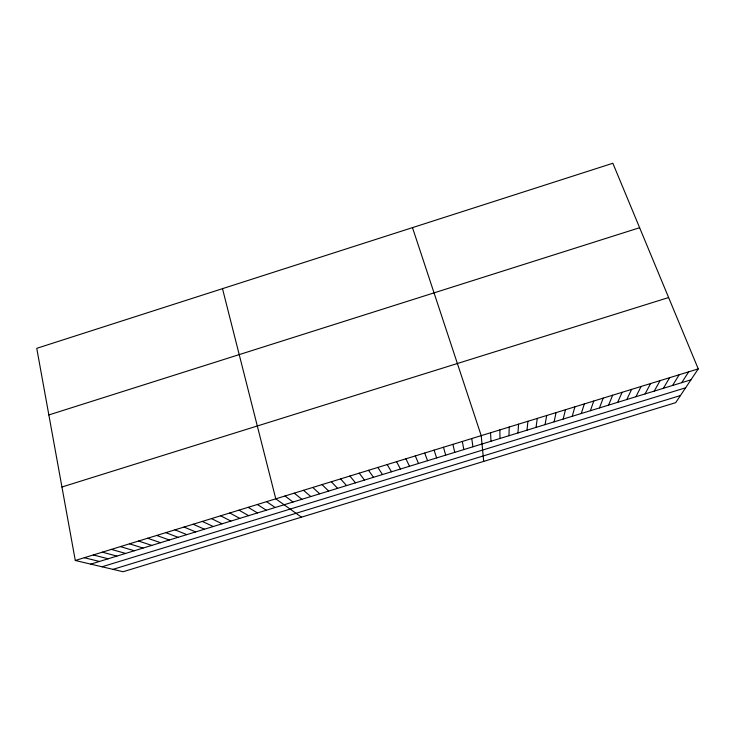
<?xml version="1.0" encoding="UTF-8"?>
<svg xmlns="http://www.w3.org/2000/svg" width="735" height="735" viewBox="0 0 735 735"><rect width="100%" height="100%" fill="white"/><g stroke="black" fill="none" stroke-linecap="round" stroke-linejoin="round"><path stroke-width="1.1" d="M508.978 435.708L509.208 427.035M517.982 432.943L518.561 424.159M526.995 430.177L527.923 421.274M536.026 427.402L537.294 418.399M545.058 424.628L546.684 415.505M554.098 421.853L556.073 412.62M563.157 419.069L565.481 409.726M572.216 416.295L574.899 406.832M581.293 413.502L584.325 403.928M590.38 410.718L593.761 401.034M599.466 407.925L603.205 398.122M608.571 405.132L612.659 395.219M617.685 402.33L622.132 392.306M626.808 399.528L631.604 389.385M635.94 396.725L641.095 386.472M645.082 393.923L650.594 383.551M654.233 391.112L660.103 380.62M663.393 388.3L669.622 377.698M672.562 385.48L679.158 374.767M681.74 382.659L688.695 371.827M698.25 368.887L675.686 402.661L123.122 571.738L75.292 560.493L36.75 348.326L612.852 163.262L698.25 368.887L75.292 560.493M48.85 414.944L639.625 227.721M61.942 487.002L668.62 297.546M90.754 564.131L690.937 379.839M102.027 566.777L685.608 387.804M113.015 569.359L680.435 395.549M84.295 557.718L99.445 561.457M93.317 554.943L108.146 558.784M102.349 552.169L116.856 556.11M111.38 549.394L125.575 553.437M120.43 546.61L134.303 550.754M129.489 543.817L143.031 548.071M138.557 541.034L151.777 545.388M147.634 538.24L160.533 542.696M156.72 535.447L169.298 540.005M165.816 532.645L178.072 537.313M174.93 529.843L186.855 534.621M184.044 527.041L195.648 531.919M193.176 524.239L204.449 529.218M202.309 521.427L213.26 526.508M211.459 518.607L222.08 523.798M220.619 515.795L230.909 521.087M229.789 512.975L239.748 518.377M238.967 510.154L248.605 515.658M248.154 507.325L257.461 512.938M257.351 504.495L266.327 510.219M266.557 501.665L275.202 507.49M301.46 517.164L275.781 498.826L222.494 288.653M285.005 495.987L292.989 502.033M294.248 493.148L301.892 499.295M303.5 490.3L310.804 496.557M312.761 487.452L319.734 493.819M322.031 484.604L328.664 491.072M331.31 481.747L337.604 488.325M340.599 478.889L346.562 485.578M349.897 476.032L355.519 482.831M359.213 473.165L364.496 480.074M368.529 470.299L373.481 477.318M377.863 467.432L382.466 474.553M387.207 464.557L391.47 471.787M396.56 461.681L400.483 469.022M405.922 458.796L409.505 466.256M415.303 455.921L418.537 463.482M424.683 453.026L427.577 460.707M412.491 227.629L481.214 435.644L483.704 461.405M434.082 450.142L436.627 457.923M443.49 447.248L445.686 455.149M452.898 444.353L454.754 452.356M462.333 441.45L463.831 449.572M471.769 438.547L472.917 446.779M490.539 432.777L490.998 441.23M499.864 429.911L499.984 438.473"/></g></svg>
